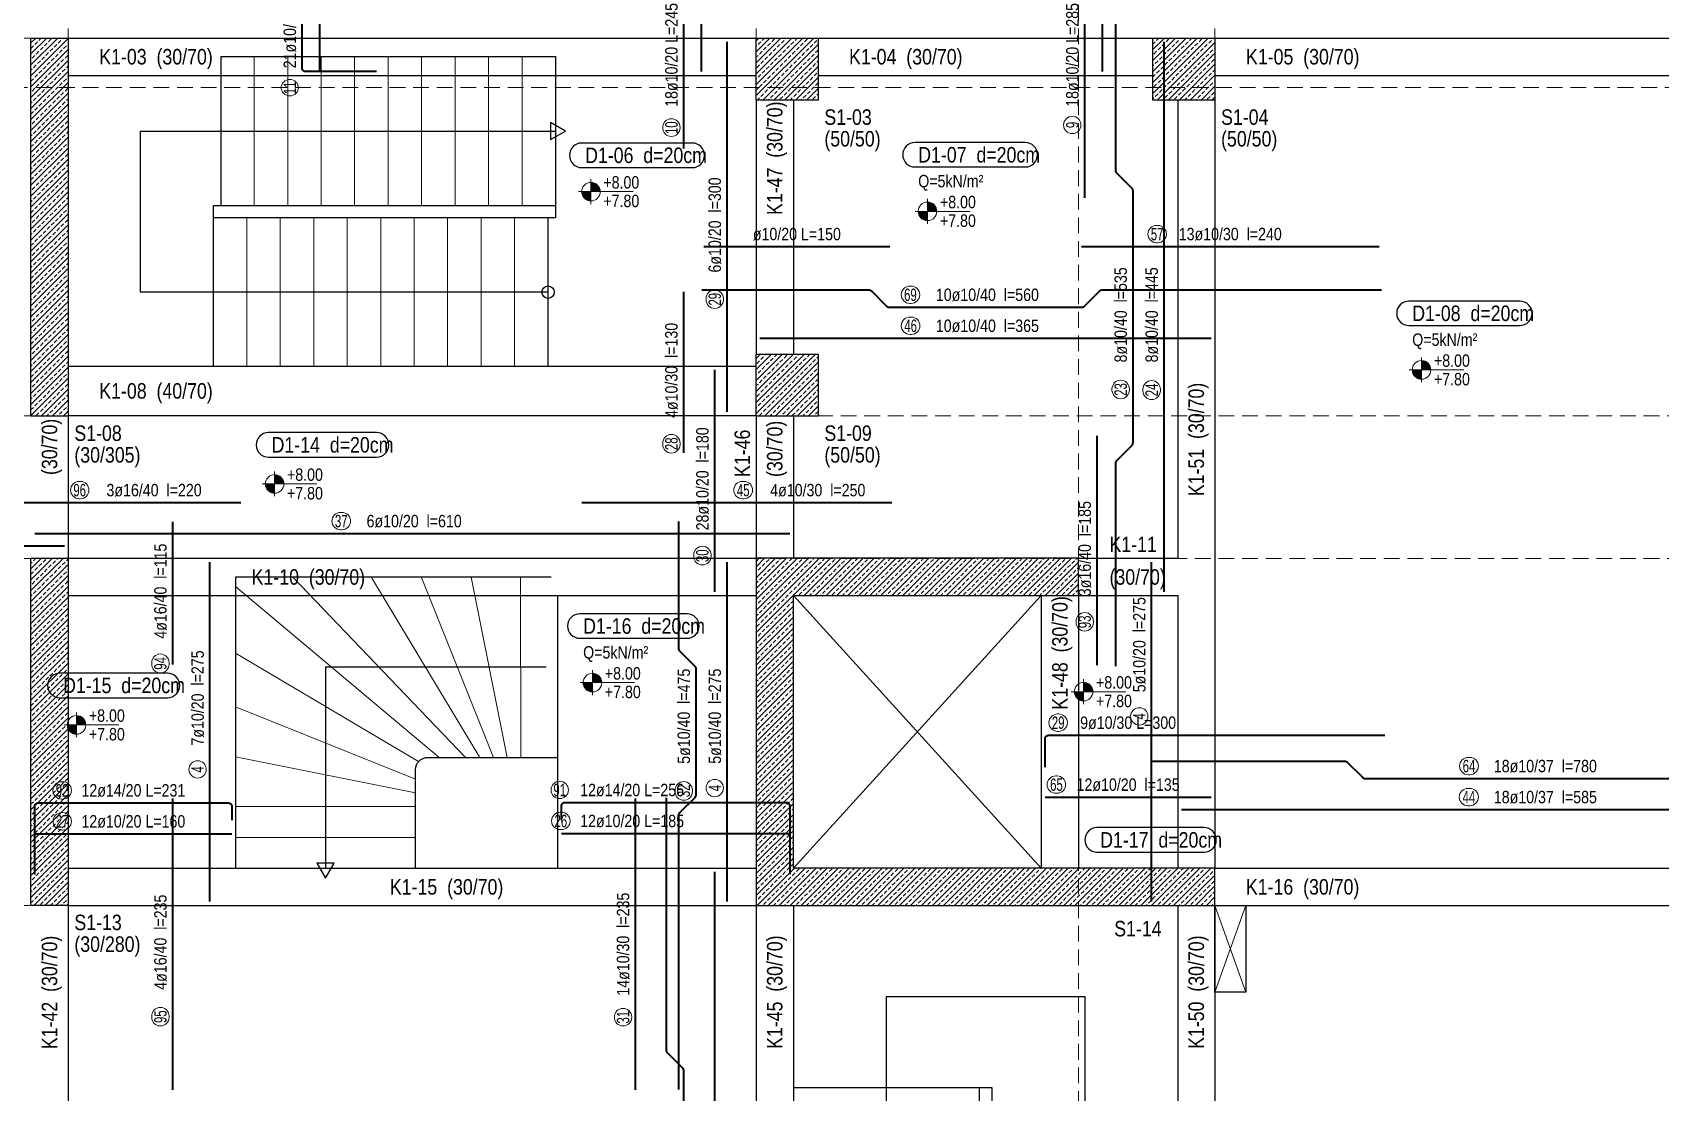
# Model space of a CAD drawing. Header units: millimetres. Extents: x 2876 to 7623, y 756 to 3416.
# Drawn here: x 5018 to 6332, y 2067 to 2922 of the extents above; entities that cross this region are included whole.
import ezdxf
from ezdxf.enums import TextEntityAlignment as Align

# ---------------------------------------------------------------- set-up
doc = ezdxf.new("R2010")
doc.units = ezdxf.units.MM
doc.linetypes.add('DASHED', pattern=[19.05, 12.7, -6.35])
for name, color, linetype, lineweight in [('AKS CIZGISI (BEYKENT)', 252, 'DASHED', 20), ('BOSLUK (BEYKENT)', 30, 'Continuous', 30), ('CIZGI (BEYKENT)', 1, 'Continuous', 20), ('DONATI (BEYKENT)', 4, 'Continuous', 40), ('DONATI YAZISI (BEYKENT)', 3, 'Continuous', 20), ('DOSEME ISMI (BEYKENT)', 9, 'Continuous', 20), ('DOSEME PAFTA (BEYKENT)', 3, 'Continuous', 20), ('DOSEME SINIRI (BEYKENT)', 2, 'Continuous', 30), ('KIRIS (BEYKENT)', 2, 'Continuous', 30), ('KIRIS ISMI (BEYKENT)', 40, 'Continuous', 20), ('KOLON (BEYKENT)', 3, 'Continuous', 30), ('KOLON ISMI (BEYKENT)', 91, 'Continuous', 20), ('KOT CIZGI (BEYKENT)', 120, 'Continuous', 20), ('KOT YAZI (BEYKENT)', 7, 'Continuous', 20), ('MERDIVEN (BEYKENT)', 5, 'Continuous', 20), ('MERDIVEN YAZI (BEYKENT)', 51, 'Continuous', 20), ('POZ BALON (BEYKENT)', 14, 'Continuous', 20), ('POZ NO (BEYKENT)', 2, 'Continuous', 20), ('TARAMA (BEYKENT)', 252, 'Continuous', 20), ('YAZI (BEYKENT)', 140, 'Continuous', 20)]:
    doc.layers.add(name, color=color, linetype=linetype, lineweight=lineweight)
doc.styles.add('DONATI YAZISI (BEYKENT)', font='')
doc.styles.add('KOT (BEYKENT)', font='')
doc.styles.add('YAZI (BEYKENT)', font='')
doc.styles.get('DONATI YAZISI (BEYKENT)').set_extended_font_data('Bahnschrift Light Condensed')
doc.styles.get('KOT (BEYKENT)').set_extended_font_data('Bahnschrift Light Condensed')
doc.styles.get('YAZI (BEYKENT)').set_extended_font_data('Bahnschrift Light Condensed')
pattern_1 = [(45, (1714.5124, -839.93), (-4.4194174, 4.4194174), []), (45, (1718.932, -839.93), (-4.4194174, 4.4194174), [3.125, -1.5625])]

msp = doc.modelspace()

# ---------------------------------------------------------------- hatches: boundary and pattern name
at = {"layer": 'KOT CIZGI (BEYKENT)'}
h = msp.add_hatch(color=256, dxfattribs=at)
h.dxf.hatch_style = 1
h.paths.add_polyline_path([(5468.8, 2800.9), (5468.8, 2793.4), (5476.3, 2793.4, 0.414214)])
h = msp.add_hatch(color=256, dxfattribs=at)
h.dxf.hatch_style = 1
h.paths.add_polyline_path([(5468.8, 2793.4), (5461.3, 2793.4, 0.414214), (5468.8, 2785.9)])
h = msp.add_hatch(color=256, dxfattribs=at)
h.dxf.hatch_style = 1
h.paths.add_polyline_path([(5740.3, 2785), (5740.3, 2777.5), (5747.8, 2777.5, 0.414214)])
h = msp.add_hatch(color=256, dxfattribs=at)
h.dxf.hatch_style = 1
h.paths.add_polyline_path([(5740.3, 2777.5), (5732.8, 2777.5, 0.414214), (5740.3, 2770)])
h = msp.add_hatch(color=256, dxfattribs=at)
h.dxf.hatch_style = 1
h.paths.add_polyline_path([(6138.8, 2657.1), (6138.8, 2649.6), (6146.3, 2649.6, 0.414214)])
h = msp.add_hatch(color=256, dxfattribs=at)
h.dxf.hatch_style = 1
h.paths.add_polyline_path([(6138.8, 2649.6), (6131.3, 2649.6, 0.414214), (6138.8, 2642.1)])
h = msp.add_hatch(color=256, dxfattribs=at)
h.dxf.hatch_style = 1
h.paths.add_polyline_path([(5213.6, 2565.1), (5213.6, 2557.6), (5221.1, 2557.6, 0.414214)])
h = msp.add_hatch(color=256, dxfattribs=at)
h.dxf.hatch_style = 1
h.paths.add_polyline_path([(5213.6, 2557.6), (5206.1, 2557.6, 0.414214), (5213.6, 2550.1)])
h = msp.add_hatch(color=256, dxfattribs=at)
h.dxf.hatch_style = 1
h.paths.add_polyline_path([(5470, 2404.8), (5470, 2397.3), (5477.5, 2397.3, 0.414214)])
h = msp.add_hatch(color=256, dxfattribs=at)
h.dxf.hatch_style = 1
h.paths.add_polyline_path([(5470, 2397.3), (5462.5, 2397.3, 0.414214), (5470, 2389.8)])
h = msp.add_hatch(color=256, dxfattribs=at)
h.dxf.hatch_style = 1
h.paths.add_polyline_path([(5866.2, 2390), (5858.7, 2390, 0.414214), (5866.2, 2382.5)])
h = msp.add_hatch(color=256, dxfattribs=at)
h.dxf.hatch_style = 1
h.paths.add_polyline_path([(5866.2, 2397.5), (5866.2, 2390), (5873.7, 2390, 0.414214)])
h = msp.add_hatch(color=256, dxfattribs=at)
h.dxf.hatch_style = 1
h.paths.add_polyline_path([(5053.8, 2370.7), (5053.8, 2363.2), (5061.3, 2363.2, 0.414214)])
h = msp.add_hatch(color=256, dxfattribs=at)
h.dxf.hatch_style = 1
h.paths.add_polyline_path([(5053.8, 2363.2), (5046.3, 2363.2, 0.414214), (5053.8, 2355.7)])
at = {"layer": 'TARAMA (BEYKENT)'}
h = msp.add_hatch(dxfattribs=at)
h.set_pattern_fill('ANSI33', color=256, style=0, pattern_type=0)
h.set_pattern_definition(pattern_1)
h.paths.add_polyline_path([(5017.1, 2917.3), (5047.1, 2917.3), (5047.1, 2612.3), (5017.1, 2612.3)], flags=0)
h = msp.add_hatch(dxfattribs=at)
h.set_pattern_fill('ANSI33', color=256, style=0, pattern_type=0)
h.set_pattern_definition(pattern_1)
h.paths.add_polyline_path([(5602.1, 2917.3), (5652.1, 2917.3), (5652.1, 2867.3), (5602.1, 2867.3)], flags=0)
h = msp.add_hatch(dxfattribs=at)
h.set_pattern_fill('ANSI33', color=256, style=0, pattern_type=0)
h.set_pattern_definition(pattern_1)
h.paths.add_polyline_path([(5922.1, 2917.3), (5972.1, 2917.3), (5972.1, 2867.3), (5922.1, 2867.3)], flags=0)
h = msp.add_hatch(dxfattribs=at)
h.set_pattern_fill('ANSI33', color=256, style=0, pattern_type=0)
h.set_pattern_definition(pattern_1)
h.paths.add_polyline_path([(5602.1, 2662.3), (5652.1, 2662.3), (5652.1, 2612.3), (5602.1, 2612.3)], flags=0)
h = msp.add_hatch(dxfattribs=at)
h.set_pattern_fill('ANSI33', color=256, style=0, pattern_type=0)
h.set_pattern_definition(pattern_1)
h.paths.add_polyline_path([(5017.1, 2497.6), (5047.1, 2497.6), (5047.1, 2217.6), (5017.1, 2217.6)], flags=0)
h = msp.add_hatch(dxfattribs=at)
h.set_pattern_fill('ANSI33', color=256, style=0, pattern_type=0)
h.set_pattern_definition(pattern_1)
h.paths.add_polyline_path([(5632.1, 2247.6), (5632.1, 2467.6), (5862.1, 2467.6), (5862.1, 2497.6), (5602.1, 2497.6), (5602.1, 2217.6), (5972.1, 2217.6), (5972.1, 2247.6)], flags=0)

# ---------------------------------------------------------------- linework, layer by layer
at = {"layer": 'AKS CIZGISI (BEYKENT)'}
for p, q in [((5047.1, 797.7), (5047.1, 3167.2)), ((5602.1, 797.7), (5602.1, 3167.2)), ((5862.1, 797.7), (5862.1, 3167.2)), ((5972.1, 797.7), (5972.1, 3167.2)), ((3136.6, 2917.2), (7543.1, 2917.2)), ((3096.6, 2877.3), (7583.1, 2877.3)), ((3136.6, 2612.5), (7543.1, 2612.7)), ((3136.6, 2497.4), (7543.1, 2497.6)), ((3136.6, 2217.4), (7543.1, 2217.6))]:
    msp.add_line(p, q, dxfattribs=at)
at = {"layer": 'BOSLUK (BEYKENT)'}
msp.add_lwpolyline([(5972.1, 2217.6), (5997.1, 2217.6), (5997.1, 2147.5), (5972.1, 2147.5)], close=True, dxfattribs=at)
at = {"layer": 'CIZGI (BEYKENT)'}
for p, q in [((5632.1, 2467.6), (5832.1, 2247.6)), ((5832.1, 2467.6), (5632.1, 2247.6)), ((5972.1, 2147.5), (5997.1, 2217.6)), ((5972.1, 2217.6), (5997.1, 2147.5))]:
    msp.add_line(p, q, dxfattribs=at)
at = {"layer": 'DONATI (BEYKENT)'}
for points in [[(5295.9, 2890.2), (5238.9, 2890.2, -0.414214), (5235.9, 2893.2), (5235.9, 2971.2, -0.414214), (5238.9, 2974.2), (5246.9, 2974.2, -0.414214), (5249.9, 2971.2), (5249.9, 2891.2)], [(5543.7, 2828.2), (5543.7, 2971.2, -0.414214), (5546.7, 2974.2), (5554.7, 2974.2, -0.414214), (5557.7, 2971.2), (5557.7, 2890.2)], [(5867.1, 2788.3), (5867.1, 2971.2, -0.414214), (5870.1, 2974.2), (5878.1, 2974.2, -0.414214), (5881.1, 2971.2), (5881.1, 2890.2)], [(5892.1, 2410.6), (5892.1, 2574.3, -0.198912), (5893, 2576.4), (5905.2, 2588.6, 0.198912), (5906.1, 2590.7), (5906.1, 2794.1, 0.198912), (5905.2, 2796.2), (5893, 2808.4, -0.198912), (5892.1, 2810.5), (5892.1, 2934)], [(5558.2, 2714.2), (5692.8, 2714.2, -0.198912), (5695, 2713.4), (5707.2, 2701.1, 0.198912), (5709.3, 2700.2), (5864.8, 2700.2, 0.198912), (5867, 2701.1), (5879.2, 2713.4, -0.198912), (5881.3, 2714.2), (6106.6, 2714.2)], [(5539.7, 2069), (5539.7, 2290.3, -0.198912), (5540.6, 2292.4), (5552.8, 2304.7, 0.198912), (5553.7, 2306.8), (5553.7, 2408.3, 0.198912), (5552.8, 2410.4), (5540.6, 2422.7, -0.198912), (5539.7, 2424.8), (5539.7, 2527.4)], [(5835.1, 2329), (5835.1, 2352, -0.414214), (5838.1, 2355), (6109.1, 2355)], [(5920.8, 2334), (6076.8, 2334, -0.198912), (6078.9, 2333.1), (6091.1, 2320.9, 0.198912), (6093.3, 2320), (6380.5, 2320, 0.198912), (6382.6, 2320.9), (6394.9, 2333.1, -0.198912), (6397, 2334), (6689.2, 2334)], [(5020.1, 2242.6), (5020.1, 2297.4, -0.414214), (5023.1, 2300.4), (5176.2, 2300.4, -0.414214), (5179.2, 2297.4), (5179.2, 2286.4)], [(5445.1, 2286.7), (5445.1, 2297.7, -0.414214), (5448.1, 2300.7), (5626.1, 2300.7, -0.414214), (5629.1, 2297.7), (5629.1, 2242.9)], [(5529.7, 1440.9), (5529.7, 1744.3, -0.198912), (5530.6, 1746.4), (5542.8, 1758.7, 0.198912), (5543.7, 1760.8), (5543.7, 2084.3, 0.198912), (5542.8, 2086.4), (5530.6, 2098.7, -0.198912), (5529.7, 2100.8), (5529.7, 2304.3)]]:
    msp.add_lwpolyline(points, format="xyb", dxfattribs=at)
for points in [[(5578.7, 2615.7), (5578.7, 2914.2)], [(5931.1, 2470.6), (5931.1, 2914.2)], [(5559.9, 2749.2), (5709.9, 2749.2)], [(5864.5, 2749.2), (6104.5, 2749.2)], [(5543.7, 2582.6), (5543.7, 2712.6)], [(5605, 2675.2), (5969.1, 2675.2)], [(5568.7, 2470.6), (5568.7, 2649.7)], [(5877.1, 2411.3), (5877.1, 2596.3)], [(4966.5, 2542.6), (5186.5, 2542.6)], [(5461.5, 2542.6), (5711.5, 2542.6)], [(5131.5, 2412), (5131.5, 2527)], [(5020.1, 2517.6), (5629.1, 2517.6)], [(4790, 2507.6), (5044.1, 2507.6)], [(5161.5, 2220.6), (5161.5, 2494.6)], [(5578.7, 2220.6), (5578.7, 2494.6)], [(5921.1, 2220.6), (5921.1, 2494.6)], [(5131.5, 2068.8), (5131.5, 2303.8)], [(5504.7, 2068.8), (5504.7, 2303.8)], [(5835.1, 2305), (5969.1, 2305)], [(5945.1, 2295), (6529.1, 2295)], [(5020.1, 2275.4), (5179.2, 2275.4)], [(5445.1, 2275.7), (5629.1, 2275.7)], [(5568.7, 1580.6), (5568.7, 2244.6)]]:
    msp.add_lwpolyline(points, dxfattribs=at)
at = {"layer": 'DOSEME PAFTA (BEYKENT)', "lineweight": -3}
for points in [[(5461.4, 2812.8), (5550.5, 2812.8, 1), (5550.5, 2832.6), (5461.4, 2832.6, 1)], [(5730.2, 2813.3), (5819.1, 2813.3, 1), (5819.1, 2833.1), (5730.2, 2833.1, 1)], [(6128.6, 2685.4), (6218.1, 2685.4, 1), (6218.1, 2705.1), (6128.6, 2705.1, 1)], [(5208.6, 2579.2), (5295.9, 2579.2, 1), (5295.9, 2599), (5208.6, 2599, 1)], [(5459.8, 2433.1), (5546.3, 2433.1, 1), (5546.3, 2452.8), (5459.8, 2452.8, 1)], [(5040.4, 2385.1), (5127.2, 2385.1, 1), (5127.2, 2404.9), (5040.4, 2404.9, 1)], [(5877, 2260.6), (5963.4, 2260.6, 1), (5963.4, 2280.3), (5877, 2280.3, 1)]]:
    msp.add_lwpolyline(points, format="xyb", close=True, dxfattribs=at)
at = {"layer": 'DOSEME SINIRI (BEYKENT)'}
for p, q in [((5170.2, 2902.3), (5170.2, 2782.3)), ((5170.2, 2902.3), (5440.2, 2902.3)), ((5440.2, 2902.3), (5440.2, 2782.3)), ((5164.2, 2652.3), (5164.2, 2772.3)), ((5434.2, 2652.3), (5434.2, 2772.3)), ((5436.6, 2482.3), (5182.2, 2482.3)), ((5182.2, 2482.3), (5182.2, 2247.6)), ((5442.1, 2247.6), (5442.1, 2467.6)), ((5632.1, 2070.6), (5782.1, 2070.6))]:
    msp.add_line(p, q, dxfattribs=at)
for points in [[(5164.2, 2782.3), (5440.2, 2782.3), (5440.2, 2772.3), (5164.2, 2772.3)], [(5782.1, 2070.6), (5792.1, 2070.6), (5792.1, 1764.6), (5782.1, 1764.6)]]:
    msp.add_lwpolyline(points, close=True, dxfattribs=at)
msp.add_lwpolyline([(5327.3, 2247.3), (5327.3, 2327, -0.4141), (5337.3, 2337), (5442.1, 2337)], format="xyb", dxfattribs=at)
at = {"layer": 'KIRIS (BEYKENT)'}
for p, q in [((5047.2, 2917.2), (5602, 2917.2)), ((5652, 2917.2), (5922.2, 2917.2)), ((5972.2, 2917.2), (6501.7, 2917.2)), ((5047.2, 2887.2), (5602, 2887.2)), ((5652, 2887.2), (5922.2, 2887.2)), ((5972.2, 2887.2), (6501.7, 2887.2)), ((5602, 2867.3), (5602, 2662.3)), ((5632.1, 2867.3), (5632.1, 2662.3)), ((5942.1, 2867.3), (5942.1, 2497.6)), ((5972.1, 2867.3), (5972.1, 2247.6)), ((5047.2, 2652.7), (5602, 2652.7)), ((5047.1, 2612.3), (5047.1, 2497.6)), ((5047.2, 2612.7), (5602, 2612.7)), ((5602, 2612.3), (5602.1, 2497.6)), ((5632.1, 2612.3), (5632.1, 2497.6)), ((5047.2, 2497.6), (5602.1, 2497.6)), ((5862.1, 2497.6), (5942.1, 2497.6)), ((5047.2, 2467.6), (5602.1, 2467.6)), ((5832.1, 2467.6), (5832.1, 2247.6)), ((5862.1, 2467.6), (5942.1, 2467.6)), ((5862.1, 2467.6), (5862.1, 2247.6)), ((5942.1, 2467.6), (5942.1, 2247.6)), ((5047.2, 2247.6), (5602.1, 2247.6)), ((5972.1, 2247.6), (6501.7, 2247.6)), ((5047.1, 2217.5), (5047.1, 1627.6)), ((5047.2, 2217.6), (5602.1, 2217.6)), ((5602.1, 2217.6), (5602, 1627.5)), ((5632.1, 2217.6), (5632.1, 1627.5)), ((5942.1, 2217.6), (5942.1, 1627.5)), ((5972.1, 2217.6), (6501.7, 2217.6)), ((5972.1, 2217.6), (5972.1, 1627.6))]:
    msp.add_line(p, q, dxfattribs=at)
at = {"layer": 'KOLON (BEYKENT)'}
for points in [[(5017.1, 2917.3), (5047.1, 2917.3), (5047.1, 2612.3), (5017.1, 2612.3)], [(5602.1, 2917.3), (5652.1, 2917.3), (5652.1, 2867.3), (5602.1, 2867.3)], [(5922.1, 2917.3), (5972.1, 2917.3), (5972.1, 2867.3), (5922.1, 2867.3)], [(5602.1, 2662.3), (5652.1, 2662.3), (5652.1, 2612.3), (5602.1, 2612.3)], [(5017.1, 2497.6), (5047.1, 2497.6), (5047.1, 2217.6), (5017.1, 2217.6)], [(5632.1, 2247.6), (5632.1, 2467.6), (5862.1, 2467.6), (5862.1, 2497.6), (5602.1, 2497.6), (5602.1, 2217.6), (5972.1, 2217.6), (5972.1, 2247.6)]]:
    msp.add_lwpolyline(points, close=True, dxfattribs=at)
at = {"layer": 'KOT CIZGI (BEYKENT)'}
for p, q in [((5468.8, 2803.4), (5468.8, 2783.4)), ((5458.8, 2793.4), (5502.8, 2793.4)), ((5740.3, 2787.5), (5740.3, 2767.5)), ((5730.3, 2777.5), (5774.4, 2777.5)), ((6138.8, 2659.6), (6138.8, 2639.6)), ((6128.8, 2649.6), (6172.8, 2649.6)), ((5213.6, 2567.6), (5213.6, 2547.6)), ((5203.6, 2557.6), (5247.7, 2557.6)), ((5470, 2407.3), (5470, 2387.3)), ((5460, 2397.3), (5504, 2397.3)), ((5856.2, 2390), (5900.2, 2390)), ((5866.2, 2400), (5866.2, 2380)), ((5053.8, 2373.2), (5053.8, 2353.2)), ((5043.8, 2363.2), (5087.9, 2363.2))]:
    msp.add_line(p, q, dxfattribs=at)
for centre in [(5468.8, 2793.4), (5740.3, 2777.5), (6138.8, 2649.6), (5213.6, 2557.6), (5470, 2397.3), (5866.2, 2390), (5053.8, 2363.2)]:
    msp.add_circle(centre, 7.5, dxfattribs=at)
at = {"layer": 'MERDIVEN (BEYKENT)'}
for p, q in [((5197.2, 2902.3), (5197.2, 2782.3)), ((5224.2, 2902.3), (5224.2, 2782.3)), ((5251.2, 2902.3), (5251.2, 2782.3)), ((5278.2, 2902.3), (5278.2, 2782.3)), ((5305.2, 2902.3), (5305.2, 2782.3)), ((5332.2, 2902.3), (5332.2, 2782.3)), ((5359.2, 2902.3), (5359.2, 2782.3)), ((5386.2, 2902.3), (5386.2, 2782.3)), ((5413.2, 2902.3), (5413.2, 2782.3)), ((5191.2, 2652.3), (5191.2, 2772.3)), ((5218.2, 2652.3), (5218.2, 2772.3)), ((5245.2, 2652.3), (5245.2, 2772.3)), ((5272.2, 2652.3), (5272.2, 2772.3)), ((5299.2, 2652.3), (5299.2, 2772.3)), ((5326.2, 2652.3), (5326.2, 2772.3)), ((5353.2, 2652.3), (5353.2, 2772.3)), ((5380.2, 2652.3), (5380.2, 2772.3)), ((5407.2, 2652.3), (5407.2, 2772.3)), ((5228.6, 2482.2), (5367.7, 2337)), ((5291.9, 2482.2), (5379.3, 2337)), ((5332, 2482.2), (5390.3, 2337)), ((5372.1, 2482.3), (5401.2, 2337)), ((5412.1, 2482.3), (5412.2, 2337)), ((5182.2, 2474.9), (5346.3, 2337)), ((5182.2, 2421), (5329.8, 2333.6)), ((5182.2, 2377.8), (5327.3, 2319.4)), ((5182.2, 2337.4), (5327.3, 2308.4)), ((5182.3, 2297.4), (5327.3, 2297.4)), ((5182.3, 2272.4), (5327.3, 2272.4))]:
    msp.add_line(p, q, dxfattribs=at)
at = {"layer": 'MERDIVEN YAZI (BEYKENT)', "lineweight": -3, "flags": 128}
for points in [[(5434.2, 2712.3), (5105.5, 2712.3), (5105.5, 2842.3), (5440.2, 2842.3)], [(5432.8, 2409.7), (5254.8, 2409.7), (5254.8, 2247.6)], [(5707.1, 1770.6), (5707.1, 2144.1), (5867.1, 2144.1), (5867.1, 1764.6)]]:
    msp.add_lwpolyline(points, dxfattribs=at)
for points in [[(5448.2, 2842.3), (5436.2, 2849.2), (5436.2, 2835.4)], [(5254.8, 2239.6), (5261.7, 2251.6), (5247.8, 2251.6)]]:
    msp.add_lwpolyline(points, close=True, dxfattribs=at)
at = {"layer": 'MERDIVEN YAZI (BEYKENT)', "lineweight": -3}
msp.add_circle((5434.2, 2712.3), 5, dxfattribs=at)
at = {"layer": 'POZ BALON (BEYKENT)'}
for p, q in [((5218.9, 2877.6), (5218.9, 2876.9)), ((5232.9, 2877.6), (5232.9, 2876.9)), ((5526.7, 2844.9), (5526.7, 2845.2)), ((5540.7, 2844.9), (5540.7, 2845.2)), ((5925.1, 2766.2), (5926, 2766.2)), ((5925.1, 2752.2), (5926, 2752.2)), ((5561.7, 2706.2), (5561.7, 2707.1)), ((5575.7, 2706.2), (5575.7, 2707.1)), ((5726.1, 2717.2), (5727, 2717.2)), ((5726.1, 2703.2), (5727, 2703.2)), ((5726.1, 2692.2), (5727.2, 2692.2)), ((5726.1, 2678.2), (5727.2, 2678.2)), ((5889.1, 2633.3), (5889.1, 2634.3)), ((5903.1, 2633.3), (5903.1, 2634.3)), ((5914.1, 2632.7), (5914.1, 2634)), ((5928.1, 2632.7), (5928.1, 2634)), ((5526.7, 2589.5), (5526.7, 2590.5)), ((5540.7, 2589.5), (5540.7, 2590.5)), ((5056, 2559.6), (5056.9, 2559.6)), ((5591, 2559.6), (5592.2, 2559.6)), ((5056, 2545.6), (5056.9, 2545.6)), ((5266.9, 2534.6), (5267.9, 2534.6)), ((5591, 2545.6), (5592.2, 2545.6)), ((5266.9, 2520.6), (5267.9, 2520.6)), ((5551.7, 2499.2), (5551.7, 2500.3)), ((5565.7, 2499.2), (5565.7, 2500.3)), ((5860.1, 2445.9), (5860.1, 2446.8)), ((5874.1, 2445.9), (5874.1, 2446.8)), ((5114.5, 2412.1), (5114.5, 2413.4)), ((5128.5, 2412.1), (5128.5, 2413.4)), ((5845.2, 2372), (5846.1, 2372)), ((5845.2, 2358), (5846.1, 2358)), ((6176.5, 2337), (6177.7, 2337)), ((5041.8, 2317.4), (5042.7, 2317.4)), ((5443.6, 2317.7), (5443.6, 2317.7)), ((5843.8, 2322), (5844.7, 2322)), ((6176.2, 2312), (6177.7, 2312)), ((6176.5, 2323), (6177.7, 2323)), ((5041.8, 2303.4), (5042.7, 2303.4)), ((5443.6, 2303.7), (5443.6, 2303.7)), ((5536.7, 2309.4), (5536.7, 2310.5)), ((5550.7, 2309.4), (5550.7, 2310.5)), ((5843.8, 2308), (5844.7, 2308)), ((6176.2, 2298), (6177.7, 2298)), ((5041.9, 2292.4), (5042.7, 2292.4)), ((5444, 2292.7), (5445, 2292.7)), ((5041.9, 2278.4), (5042.7, 2278.4)), ((5444, 2278.7), (5445, 2278.7)), ((5114.5, 2127.3), (5114.5, 2128.3)), ((5128.5, 2127.3), (5128.5, 2128.3)), ((5487.7, 2127.3), (5487.7, 2127.5)), ((5501.7, 2127.3), (5501.7, 2127.5))]:
    msp.add_line(p, q, dxfattribs=at)
for centre in [(5857.1, 2847.2), (5911.1, 2370.1), (5151.5, 2327.3), (5568.7, 2312.2)]:
    msp.add_circle(centre, 7, dxfattribs=at)
for centre, start, end in [((5225.9, 2876.9), 0, 180), ((5225.9, 2877.6), 180, 0), ((5533.7, 2845.2), 0, 180), ((5533.7, 2844.9), 180, 0), ((5925.1, 2759.2), 90, 270), ((5926, 2759.2), 270, 90), ((5568.7, 2707.1), 0, 180), ((5568.7, 2706.2), 180, 0), ((5726.1, 2710.2), 90, 270), ((5727, 2710.2), 270, 90), ((5726.1, 2685.2), 90, 270), ((5727.2, 2685.2), 270, 90), ((5896.1, 2634.3), 0, 180), ((5921.1, 2634), 0, 180), ((5896.1, 2633.3), 180, 0), ((5921.1, 2632.7), 180, 0), ((5533.7, 2590.5), 0, 180), ((5533.7, 2589.5), 180, 0), ((5056, 2552.6), 90, 270), ((5056.9, 2552.6), 270, 90), ((5591, 2552.6), 90, 270), ((5592.2, 2552.6), 270, 90), ((5266.9, 2527.6), 90, 270), ((5267.9, 2527.6), 270, 90), ((5558.7, 2500.3), 0, 180), ((5558.7, 2499.2), 180, 0), ((5867.1, 2446.8), 0, 180), ((5867.1, 2445.9), 180, 0), ((5121.5, 2413.4), 0, 180), ((5121.5, 2412.1), 180, 0), ((5845.2, 2365), 90, 270), ((5846.1, 2365), 270, 90), ((6176.5, 2330), 90, 270), ((6177.7, 2330), 270, 90), ((5041.8, 2310.4), 90, 270), ((5042.7, 2310.4), 270, 90), ((5443.6, 2310.7), 90, 270), ((5443.6, 2310.7), 270, 90), ((5543.7, 2310.5), 0, 180), ((5843.8, 2315), 90, 270), ((5844.7, 2315), 270, 90), ((6176.2, 2305), 90, 270), ((6177.7, 2305), 270, 90), ((5543.7, 2309.4), 180, 0), ((5041.9, 2285.4), 90, 270), ((5042.7, 2285.4), 270, 90), ((5444, 2285.7), 90, 270), ((5445, 2285.7), 270, 90), ((5121.5, 2128.3), 0, 180), ((5121.5, 2127.3), 180, 0), ((5494.7, 2127.5), 0, 180), ((5494.7, 2127.3), 180, 0)]:
    msp.add_arc(centre, 7, start, end, dxfattribs=at)

# ---------------------------------------------------------------- texts
at = {"layer": 'DONATI YAZISI (BEYKENT)', "style": 'DONATI YAZISI (BEYKENT)'}
for s, p in [('21ø10/20 L=241', (5225.9, 2934.8)), ('18ø10/20 L=245', (5533.7, 2903.7)), ('18ø10/20 L=285', (5857.1, 2903.7)), (' 6ø10/20  l=300', (5568.7, 2764.9)), (' 8ø10/40  l=535', (5896.1, 2692.4)), (' 8ø10/40  l=445', (5921.1, 2692.4)), (' 4ø10/30  l=130', (5533.7, 2647.6)), (' 28ø10/20  l=180', (5558.7, 2560.1)), (' 3ø16/40  l=185', (5867.1, 2503.8)), (' 4ø16/40  l=115', (5121.5, 2469.5)), (' 5ø10/20  l=275', (5911.1, 2426.3)), (' 7ø10/20  l=275', (5151.5, 2383.3)), (' 5ø10/40  l=475', (5543.7, 2368.6)), (' 5ø10/40  l=275', (5568.7, 2368.6)), (' 4ø16/40  l=235', (5121.5, 2186.3)), ('14ø10/30  l=235', (5494.7, 2186.3))]:
    msp.add_text(s, height=10, rotation=90, dxfattribs=at).set_placement(p, align=Align.MIDDLE_CENTER)
for s, p in [('ø10/20 L=150', (5634.9, 2759.2)), ('13ø10/30  l=240', (5984.5, 2759.2)), (' 10ø10/40  l=560', (5787, 2710.2)), (' 10ø10/40  l=365', (5787, 2685.2)), (' 3ø16/40  l=220', (5114.8, 2552.6)), (' 4ø10/30  l=250', (5650.2, 2552.6)), (' 6ø10/20  l=610', (5324.6, 2527.6)), ('9ø10/30 L=300', (5902.1, 2365)), (' 18ø10/37  l=780', (6237.1, 2330)), ('12ø14/20 L=231', (5099.7, 2310.4)), ('12ø14/20 L=256', (5502, 2310.7)), ('12ø10/20  l=135', (5902.1, 2315)), (' 18ø10/37  l=585', (6237.1, 2305)), ('12ø10/20 L=160', (5099.7, 2285.4)), ('12ø10/20 L=185', (5502, 2285.7))]:
    msp.add_text(s, height=10, dxfattribs=at).set_placement(p, align=Align.MIDDLE_CENTER)
at = {"layer": 'DOSEME ISMI (BEYKENT)', "style": 'YAZI (BEYKENT)'}
for s, p in [('D1-06  d=20cm', (5464.1, 2816.5)), ('D1-07  d=20cm', (5732.8, 2816.9)), ('D1-08  d=20cm', (6131.3, 2689)), ('D1-14  d=20cm', (5211.2, 2582.9)), ('D1-16  d=20cm', (5462.5, 2436.7)), ('D1-15  d=20cm', (5043, 2388.8)), ('D1-17  d=20cm', (5879.6, 2264.2))]:
    msp.add_text(s, height=12.5, dxfattribs=at).set_placement(p)
at = {"layer": 'KIRIS ISMI (BEYKENT)', "style": 'YAZI (BEYKENT)'}
for s, p in [('K1-03  (30/70)', (5072.2, 2896)), ('K1-04  (30/70)', (5677, 2896)), ('K1-05  (30/70)', (5997.2, 2896)), ('K1-08  (40/70)', (5072.2, 2626.4)), ('K1-11', (5887.1, 2502.6)), ('K1-10  (30/70)', (5195.1, 2476.3)), ('(30/70)', (5887.1, 2476.3)), ('K1-15  (30/70)', (5306.6, 2226.3)), ('K1-16  (30/70)', (5997.1, 2226.3))]:
    msp.add_text(s, height=12.5, dxfattribs=at).set_placement(p)
for s, p in [('K1-47  (30/70)', (5623.3, 2774.6)), ('K1-51  (30/70)', (5963.3, 2547.7)), ('(30/70)', (5038.3, 2564.8)), ('K1-46', (5597.1, 2563.2)), ('(30/70)', (5623.3, 2563.2)), ('K1-48  (30/70)', (5853.3, 2375.5)), ('K1-42  (30/70)', (5038.3, 2101.6)), ('K1-45  (30/70)', (5623.3, 2101.8)), ('K1-50  (30/70)', (5963.3, 2101.8))]:
    msp.add_text(s, height=12.5, rotation=90, dxfattribs=at).set_placement(p)
at = {"layer": 'KOLON ISMI (BEYKENT)', "style": 'YAZI (BEYKENT)'}
for s, p in [('S1-03', (5657.1, 2847.3)), ('S1-04', (5977.1, 2847.3)), ('(50/50)', (5657.1, 2829.8)), ('(50/50)', (5977.1, 2829.8)), ('S1-08', (5052.1, 2592.3)), ('S1-09', (5657.1, 2592.3)), ('(30/305)', (5052.1, 2574.8)), ('(50/50)', (5657.1, 2574.8)), ('S1-13', (5052.1, 2197.6)), ('(30/280)', (5052.1, 2180.1)), ('S1-14', (5890.9, 2192.6))]:
    msp.add_text(s, height=12.5, dxfattribs=at).set_placement(p)
at = {"layer": 'KOT YAZI (BEYKENT)', "style": 'KOT (BEYKENT)'}
for s, p in [('+8.00', (5478.8, 2795.9)), ('+7.80', (5478.8, 2780.9)), ('+8.00', (5750.3, 2780)), ('+7.80', (5750.3, 2765)), ('+8.00', (6148.8, 2652.1)), ('+7.80', (6148.8, 2637.1)), ('+8.00', (5223.6, 2560.1)), ('+7.80', (5223.6, 2545.1)), ('+8.00', (5480, 2399.8)), ('+7.80', (5480, 2384.8)), ('+8.00', (5876.2, 2392.5)), ('+7.80', (5876.2, 2377.5)), ('+8.00', (5063.8, 2365.7)), ('+7.80', (5063.8, 2350.7))]:
    msp.add_text(s, height=10, dxfattribs=at).set_placement(p)
at = {"layer": 'POZ NO (BEYKENT)', "style": 'YAZI (BEYKENT)', "width": 0.8}
for s, p in [('11', (5225.9, 2877.2)), ('10', (5533.7, 2845)), ('9', (5857.1, 2847.2)), ('29', (5568.7, 2706.6)), ('23', (5896.1, 2633.8)), ('24', (5921.1, 2633.4)), ('28', (5533.7, 2590)), ('30', (5558.7, 2499.7)), ('93', (5867.1, 2446.3)), ('94', (5121.5, 2412.8)), ('4', (5911.1, 2370.1)), ('4', (5151.5, 2327.3)), ('32', (5543.7, 2310)), ('4', (5568.7, 2312.2)), ('95', (5121.5, 2127.8)), ('31', (5494.7, 2127.4))]:
    msp.add_text(s, height=10, rotation=90, dxfattribs=at).set_placement(p, align=Align.MIDDLE_CENTER)
for s, p in [('57', (5925.5, 2759.2)), ('69', (5726.5, 2710.2)), ('46', (5726.7, 2685.2)), ('96', (5056.4, 2552.6)), ('45', (5591.6, 2552.6)), ('37', (5267.4, 2527.6)), ('29', (5845.7, 2365)), ('64', (6177.1, 2330)), ('92', (5042.2, 2310.4)), ('91', (5443.6, 2310.7)), ('65', (5844.3, 2315)), ('44', (6177, 2305)), ('27', (5042.3, 2285.4)), ('26', (5444.5, 2285.7))]:
    msp.add_text(s, height=10, dxfattribs=at).set_placement(p, align=Align.MIDDLE_CENTER)
at = {"layer": 'YAZI (BEYKENT)', "style": 'YAZI (BEYKENT)'}
for p in [(5732.8, 2796.9), (6131.3, 2669), (5462.5, 2416.7)]:
    msp.add_text('Q=5kN/m²', height=10, dxfattribs=at).set_placement(p)

doc.saveas('drawing.dxf')
